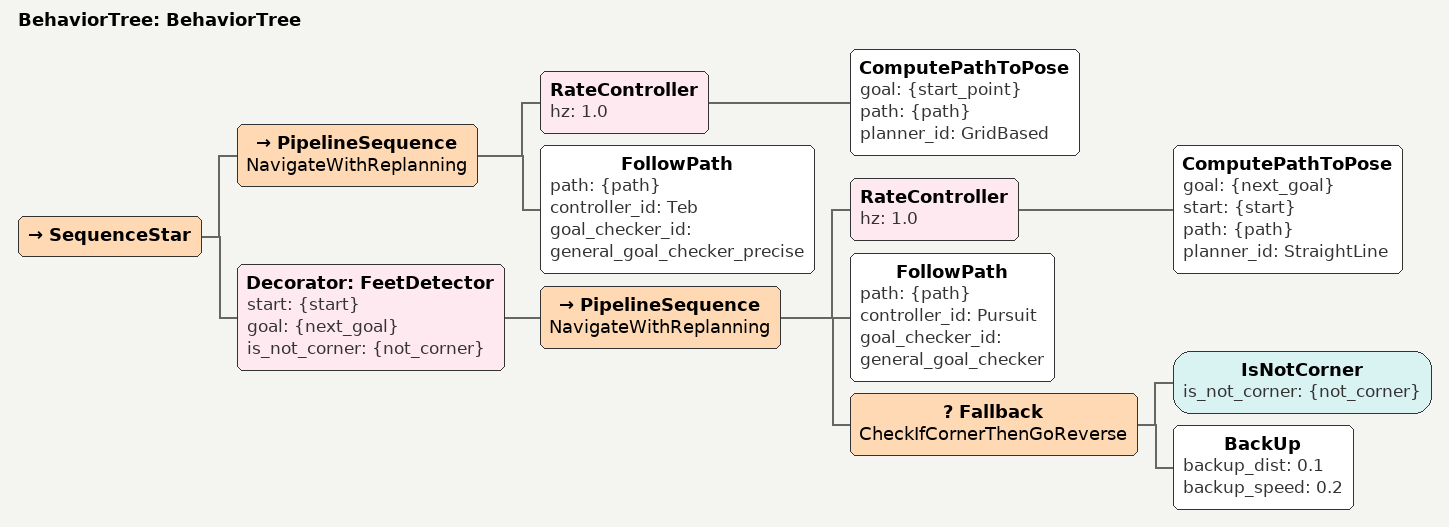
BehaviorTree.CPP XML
<?xml version="1.0"?>
<root main_tree_to_execute="BehaviorTree">
    <BehaviorTree ID="BehaviorTree">
        <SequenceStar>
            <PipelineSequence name="NavigateWithReplanning">
                <RateController hz="1.0">
                    <ComputePathToPose goal="{start_point}" path="{path}" planner_id="GridBased"/>
                </RateController>
                <FollowPath path="{path}"  controller_id="Teb" goal_checker_id="general_goal_checker_precise"/>
            </PipelineSequence>
            <Decorator ID="FeetDetector" start="{start}" goal="{next_goal}" is_not_corner="{not_corner}">
                <PipelineSequence name="NavigateWithReplanning">
                    <RateController hz="1.0">
                        <ComputePathToPose goal="{next_goal}" start="{start}" path="{path}" planner_id="StraightLine"/>
                    </RateController>
                    <FollowPath path="{path}"  controller_id="Pursuit" goal_checker_id="general_goal_checker"/>
                    <Fallback name="CheckIfCornerThenGoReverse">
                        <IsNotCorner is_not_corner="{not_corner}"/>
                        <BackUp backup_dist="0.1" backup_speed="0.2"/>
                    </Fallback>
                </PipelineSequence>
            </Decorator>
        </SequenceStar>
    </BehaviorTree>

</root>
